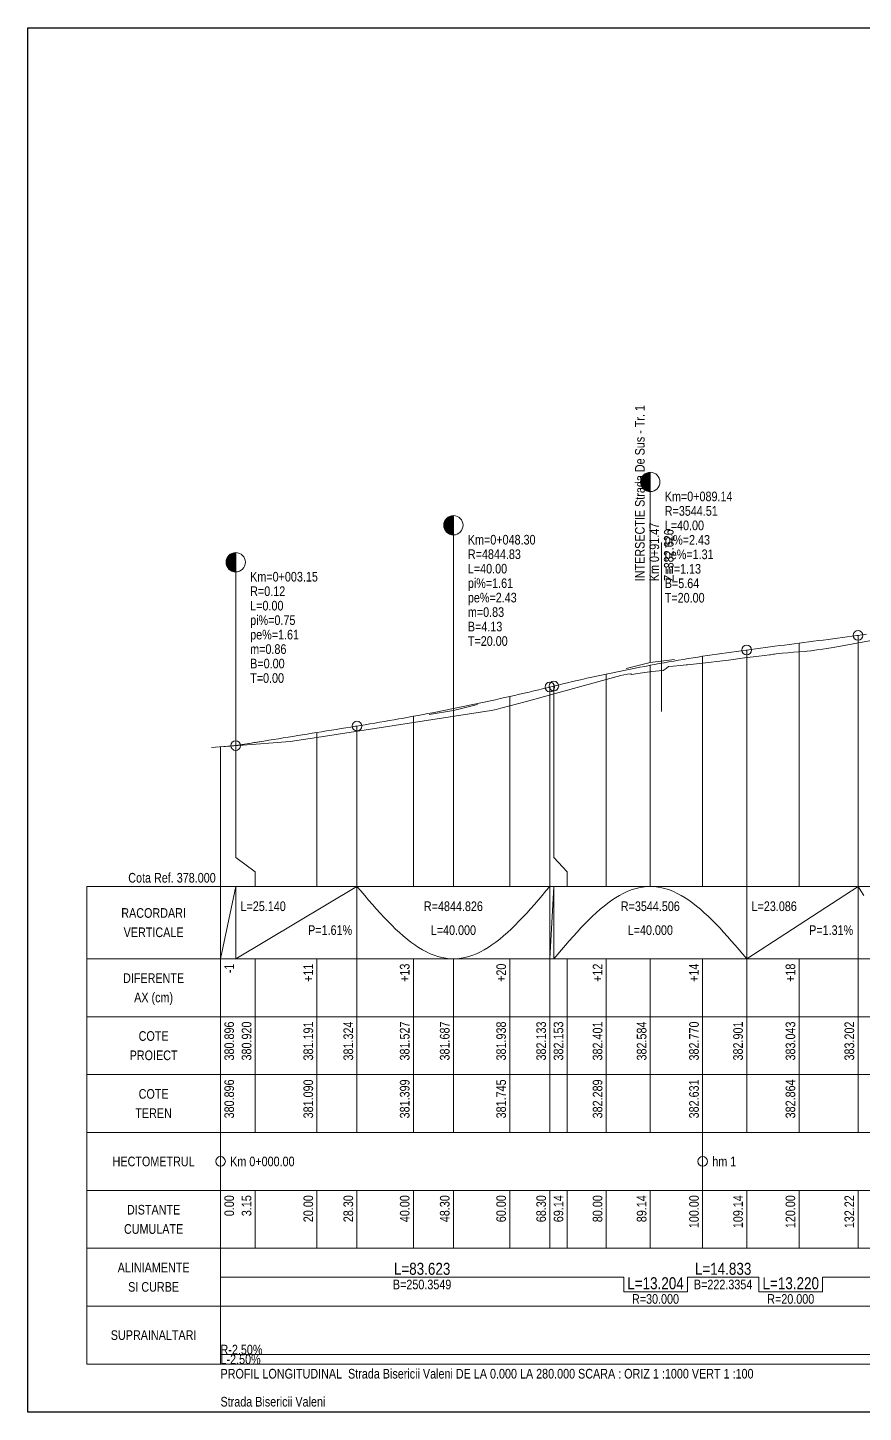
# Model space of a CAD drawing. Extents: x -600 to 1621, y -3670 to 287.
# Drawn here: x 0 to 173.3, y -367 to -80 of the extents above; entities that cross this region are included whole.
import ezdxf
from ezdxf.enums import TextEntityAlignment as Align

# ---------------------------------------------------------------- set-up
doc = ezdxf.new("R2010")
doc.units = 0
doc.layers.add('ARD-No Plot', color=7, linetype='Continuous', lineweight=0, plot=False)
doc.layers.add('Cartus', color=8, linetype='Continuous')
for name, color, linetype, lineweight in [('L-C. Ref', 7, 'Continuous', 0), ('L-cote-ex', 7, 'Continuous', 0), ('L-Cote-Pr', 7, 'Continuous', 0), ('L-Curbe', 7, 'Continuous', 0), ('L-Cut-Fill', 7, 'Continuous', 0), ('L-Design', 7, 'Continuous', 0), ('L-Exist', 7, 'Continuous', 0), ('L-Intersectii', 7, 'Continuous', 0), ('L-LINES', 7, 'Continuous', 0), ('L-Pante-Tran', 7, 'Continuous', 0), ('L-rac-Vert', 7, 'Continuous', 0), ('L-TEXT', 7, 'Continuous', 0)]:
    doc.layers.add(name, color=color, linetype=linetype, lineweight=lineweight)
doc.styles.add('Arial', font='arial.ttf', dxfattribs={"width": 0.8})

# ---------------------------------------------------------------- blocks, each defined once
blk = doc.blocks.new('A3_TRANSV_ALIN_TIRENA')
at = {"layer": 'Cartus'}
blk.add_lwpolyline([(0, 0), (0, 287), (345, 287), (345, 0)], close=True, dxfattribs=at)

msp = doc.modelspace()

# ---------------------------------------------------------------- linework, layer by layer
at = {"layer": 'L-Curbe'}
for p, q in [((40, -339.01), (123.62, -339.01)), ((123.62, -339.01), (123.62, -342.01)), ((136.83, -342.01), (136.83, -339.01)), ((136.83, -339.01), (151.66, -339.01)), ((151.66, -339.01), (151.66, -342.01)), ((164.88, -342.01), (164.88, -339.01)), ((164.88, -339.01), (211.1, -339.01)), ((123.62, -342.01), (136.83, -342.01)), ((151.66, -342.01), (164.88, -342.01))]:
    msp.add_line(p, q, dxfattribs=at)
at = {"layer": 'L-Design'}
msp.add_lwpolyline([(40, -229.04), (41, -228.97), (42, -228.9), (43, -228.82), (43.15, -228.81), (44, -228.67), (45, -228.51), (46, -228.35), (47, -228.19), (48, -228.03), (49, -227.87), (50, -227.71), (51, -227.55), (52, -227.39), (53, -227.23), (54, -227.06), (55, -226.9), (56, -226.74), (57, -226.58), (58, -226.42), (59, -226.26), (60, -226.1), (61, -225.94), (62, -225.78), (63, -225.62), (64, -225.46), (65, -225.3), (66, -225.13), (67, -224.97), (68, -224.81), (68.3, -224.77), (69, -224.65), (70, -224.49), (71, -224.32), (72, -224.16), (73, -223.99), (74, -223.81), (75, -223.64), (76, -223.47), (77, -223.29), (78, -223.11), (79, -222.93), (80, -222.74), (81, -222.56), (82, -222.37), (83, -222.18), (84, -221.99), (85, -221.79), (86, -221.59), (87, -221.4), (88, -221.2), (88.3, -221.14), (89, -220.99), (90, -220.79), (91, -220.58), (92, -220.37), (93, -220.16), (94, -219.95), (95, -219.73), (96, -219.52), (97, -219.3), (98, -219.08), (99, -218.85), (100, -218.63), (101, -218.4), (102, -218.17), (103, -217.94), (104, -217.71), (105, -217.47), (106, -217.23), (107, -216.99), (108, -216.75), (108.3, -216.68), (109, -216.51), (109.14, -216.48), (110, -216.27), (111, -216.03), (112, -215.79), (113, -215.56), (114, -215.33), (115, -215.1), (116, -214.87), (117, -214.65), (118, -214.43), (119, -214.21), (120, -214), (121, -213.79), (122, -213.58), (123, -213.37), (124, -213.17), (125, -212.97), (126, -212.77), (127, -212.58), (128, -212.39), (129, -212.2), (129.14, -212.17), (130, -212.01), (131, -211.83), (132, -211.65), (133, -211.47), (134, -211.3), (135, -211.13), (136, -210.96), (137, -210.79), (138, -210.63), (139, -210.47), (140, -210.31), (141, -210.15), (142, -210), (143, -209.85), (144, -209.71), (145, -209.56), (146, -209.42), (147, -209.28), (148, -209.15), (149, -209.02), (149.14, -209), (150, -208.89), (151, -208.75), (152, -208.62), (153, -208.49), (154, -208.36), (155, -208.23), (156, -208.1), (157, -207.97), (158, -207.84), (159, -207.71), (160, -207.58), (161, -207.45), (162, -207.32), (163, -207.19), (164, -207.06), (165, -206.93), (166, -206.8), (167, -206.67), (168, -206.54), (169, -206.41), (170, -206.27), (171, -206.14), (172, -206.01), (172.22, -205.98), (173, -205.88), (174, -205.74)], dxfattribs=at)
at = {"layer": 'L-Exist'}
for p, q in [((167.06, -208.48), (180, -206.13)), ((157.67, -209.57), (158.87, -209.46)), ((158.87, -209.46), (160, -209.37)), ((160, -209.37), (160.07, -209.37)), ((160.07, -209.37), (161.27, -209.29)), ((161.27, -209.29), (161.65, -209.26)), ((161.65, -209.26), (162.41, -209.17)), ((162.41, -209.17), (162.48, -209.16)), ((162.48, -209.16), (163.68, -208.98)), ((163.68, -208.98), (164.88, -208.81)), ((164.88, -208.81), (165.78, -208.69)), ((165.78, -208.69), (167.06, -208.48)), ((132.91, -212.43), (133.89, -212.34)), ((133.89, -212.34), (135.36, -212.2)), ((135.36, -212.2), (136.61, -212.08)), ((136.61, -212.08), (136.83, -212.06)), ((136.83, -212.06), (140, -211.7)), ((140, -211.7), (144.71, -211.16)), ((144.71, -211.16), (145.38, -211.1)), ((145.38, -211.1), (148.65, -210.65)), ((148.65, -210.65), (151.66, -210.29)), ((151.66, -210.29), (152.86, -210.15)), ((152.86, -210.15), (153.88, -210.02)), ((153.88, -210.02), (154.06, -209.99)), ((154.06, -209.99), (154.7, -209.88)), ((154.7, -209.88), (154.9, -209.86)), ((154.9, -209.86), (155.27, -209.82)), ((155.27, -209.82), (156.47, -209.69)), ((156.47, -209.69), (157.67, -209.57)), ((103.22, -219.71), (120, -215.12)), ((120, -215.12), (123.03, -214.3)), ((123.03, -214.3), (123.62, -214.18)), ((123.62, -214.18), (124.39, -214.04)), ((124.39, -214.04), (125.03, -213.91)), ((125.03, -213.91), (125.09, -213.95)), ((125.09, -213.95), (125.29, -214.08)), ((125.29, -214.08), (126.56, -213.86)), ((126.56, -213.86), (128.02, -213.65)), ((128.02, -213.65), (129.49, -213.47)), ((129.49, -213.47), (130.96, -213.34)), ((130.96, -213.34), (131.8, -213.28)), ((131.8, -213.28), (132.43, -212.81)), ((132.43, -212.81), (132.91, -212.43)), ((98.15, -221.05), (100, -220.56)), ((100, -220.56), (103.22, -219.71)), ((80, -224.02), (96.1, -221.54)), ((96.1, -221.54), (96.48, -221.45)), ((96.48, -221.45), (97.16, -221.33)), ((97.16, -221.33), (98.15, -221.05)), ((60, -227.11), (80, -224.02)), ((40, -229.04), (48.3, -228.42)), ((40, -229.04), (40, -229.04)), ((40, -229.04), (40, -229.04)), ((48.3, -228.42), (50.04, -228.29)), ((50.04, -228.29), (54.42, -227.97)), ((54.42, -227.97), (60, -227.11))]:
    msp.add_line(p, q, dxfattribs=at)
at = {"layer": 'L-Intersectii'}
msp.add_line((131.47, -221.74), (131.47, -186.74), dxfattribs=at)
at = {"layer": 'L-LINES'}
for p, q in [((172.22, -258.01), (172.22, -205.98)), ((149.14, -258.01), (149.14, -209)), ((160, -258.01), (160, -207.58)), ((129.14, -258.01), (129.14, -212.17)), ((140, -258.01), (140, -210.31)), ((120, -258.01), (120, -214)), ((108.3, -258.01), (108.3, -216.68)), ((109.14, -252.01), (109.14, -216.48)), ((100, -258.01), (100, -218.63)), ((80, -258.01), (80, -222.74)), ((88.3, -258.01), (88.3, -221.14)), ((60, -258.01), (60, -226.1)), ((68.3, -258.01), (68.3, -224.77)), ((40, -258.01), (40, -229.04)), ((43.15, -252.01), (43.15, -228.81)), ((47.2, -255.01), (43.15, -252.01)), ((111.89, -255.01), (109.14, -252.01)), ((47.2, -258.01), (47.2, -255.01)), ((111.89, -258.01), (111.89, -255.01)), ((12.24, -273.01), (12.24, -258.01)), ((12.24, -258.01), (40, -258.01)), ((40, -258.01), (320, -258.01)), ((40, -273.01), (40, -258.01)), ((12.24, -285.01), (12.24, -273.01)), ((12.24, -273.01), (40, -273.01)), ((40, -273.01), (12.24, -273.01)), ((40, -273.01), (320, -273.01)), ((40, -285.01), (40, -273.01)), ((40, -273.01), (320, -273.01)), ((40, -285.01), (40, -273.01)), ((47.2, -285.01), (47.2, -273.01)), ((60, -285.01), (60, -273.01)), ((68.3, -285.01), (68.3, -273.01)), ((80, -285.01), (80, -273.01)), ((88.3, -285.01), (88.3, -273.01)), ((100, -285.01), (100, -273.01)), ((108.3, -285.01), (108.3, -273.01)), ((111.89, -285.01), (111.89, -273.01)), ((120, -285.01), (120, -273.01)), ((129.14, -285.01), (129.14, -273.01)), ((140, -285.01), (140, -273.01)), ((149.14, -285.01), (149.14, -273.01)), ((160, -285.01), (160, -273.01)), ((172.22, -285.01), (172.22, -273.01)), ((12.24, -297.01), (12.24, -285.01)), ((12.24, -285.01), (40, -285.01)), ((40, -285.01), (12.24, -285.01)), ((40, -285.01), (320, -285.01)), ((40, -285.01), (320, -285.01)), ((40, -297.01), (40, -285.01)), ((47.2, -297.01), (47.2, -285.01)), ((60, -297.01), (60, -285.01)), ((68.3, -297.01), (68.3, -285.01)), ((80, -297.01), (80, -285.01)), ((88.3, -297.01), (88.3, -285.01)), ((100, -297.01), (100, -285.01)), ((108.3, -297.01), (108.3, -285.01)), ((111.89, -297.01), (111.89, -285.01)), ((120, -297.01), (120, -285.01)), ((129.14, -297.01), (129.14, -285.01)), ((140, -297.01), (140, -285.01)), ((149.14, -297.01), (149.14, -285.01)), ((160, -297.01), (160, -285.01)), ((172.22, -297.01), (172.22, -285.01)), ((12.24, -309.01), (12.24, -297.01)), ((12.24, -297.01), (40, -297.01)), ((40, -297.01), (12.24, -297.01)), ((40, -297.01), (320, -297.01)), ((40, -297.01), (320, -297.01)), ((40, -309.01), (40, -297.01)), ((47.2, -309.01), (47.2, -297.01)), ((60, -309.01), (60, -297.01)), ((68.3, -309.01), (68.3, -297.01)), ((80, -309.01), (80, -297.01)), ((88.3, -309.01), (88.3, -297.01)), ((100, -309.01), (100, -297.01)), ((108.3, -309.01), (108.3, -297.01)), ((111.89, -309.01), (111.89, -297.01)), ((120, -309.01), (120, -297.01)), ((129.14, -309.01), (129.14, -297.01)), ((140, -309.01), (140, -297.01)), ((149.14, -309.01), (149.14, -297.01)), ((160, -309.01), (160, -297.01)), ((172.22, -309.01), (172.22, -297.01)), ((12.24, -321.01), (12.24, -309.01)), ((12.24, -309.01), (40, -309.01)), ((40, -309.01), (12.24, -309.01)), ((40, -309.01), (320, -309.01)), ((40, -321.01), (40, -309.01)), ((40, -321.01), (40, -309.01)), ((40, -309.01), (320, -309.01)), ((140, -321.01), (140, -309.01)), ((12.24, -333.01), (12.24, -321.01)), ((12.24, -321.01), (40, -321.01)), ((40, -321.01), (12.24, -321.01)), ((40, -321.01), (320, -321.01)), ((40, -321.01), (320, -321.01)), ((40, -333.01), (40, -321.01)), ((47.2, -333.01), (47.2, -321.01)), ((60, -333.01), (60, -321.01)), ((68.3, -333.01), (68.3, -321.01)), ((80, -333.01), (80, -321.01)), ((88.3, -333.01), (88.3, -321.01)), ((100, -333.01), (100, -321.01)), ((108.3, -333.01), (108.3, -321.01)), ((111.89, -333.01), (111.89, -321.01)), ((120, -333.01), (120, -321.01)), ((129.14, -333.01), (129.14, -321.01)), ((140, -333.01), (140, -321.01)), ((149.14, -333.01), (149.14, -321.01)), ((160, -333.01), (160, -321.01)), ((172.22, -333.01), (172.22, -321.01)), ((12.24, -345.01), (12.24, -333.01)), ((12.24, -333.01), (40, -333.01)), ((40, -333.01), (12.24, -333.01)), ((40, -333.01), (320, -333.01)), ((40, -345.01), (40, -333.01)), ((40, -333.01), (320, -333.01)), ((12.24, -357.01), (12.24, -345.01)), ((12.24, -345.01), (40, -345.01)), ((40, -345.01), (12.24, -345.01)), ((40, -345.01), (320, -345.01)), ((40, -357.01), (40, -345.01)), ((40, -345.01), (320, -345.01)), ((40, -357.01), (12.24, -357.01)), ((40, -357.01), (320, -357.01))]:
    msp.add_line(p, q, dxfattribs=at)
for centre in [(40, -315.01), (140, -315.01)]:
    msp.add_circle(centre, 1, dxfattribs=at)
at = {"layer": 'L-Pante-Tran'}
for p, q in [((40, -355.01), (60, -355.01)), ((40, -355.01), (60, -355.01)), ((60, -355.01), (80, -355.01)), ((60, -355.01), (80, -355.01)), ((80, -355.01), (100, -355.01)), ((80, -355.01), (100, -355.01)), ((100, -355.01), (120, -355.01)), ((100, -355.01), (120, -355.01)), ((120, -355.01), (140, -355.01)), ((120, -355.01), (140, -355.01)), ((140, -355.01), (160, -355.01)), ((140, -355.01), (160, -355.01)), ((160, -355.01), (180, -355.01)), ((160, -355.01), (180, -355.01))]:
    msp.add_line(p, q, dxfattribs=at)
at = {"layer": 'L-rac-Vert'}
for p, q in [((128.82, -172.2), (128.82, -176.15)), ((128.9, -172.19), (128.9, -176.16)), ((128.98, -172.18), (128.98, -176.17)), ((129.06, -172.17), (129.06, -176.17)), ((129.14, -211.61), (129.14, -172.17)), ((127.14, -174.02), (127.14, -174.33)), ((127.14, -174.09), (127.14, -174.25)), ((127.15, -173.94), (127.15, -174.41)), ((127.16, -173.86), (127.16, -174.49)), ((127.18, -173.78), (127.18, -174.56)), ((127.19, -173.71), (127.19, -174.64)), ((127.21, -173.63), (127.21, -174.72)), ((127.24, -173.55), (127.24, -174.79)), ((127.26, -173.48), (127.26, -174.87)), ((127.29, -173.41), (127.29, -174.94)), ((127.32, -173.34), (127.32, -175.01)), ((127.36, -173.26), (127.36, -175.08)), ((127.39, -173.2), (127.39, -175.15)), ((127.43, -173.13), (127.43, -175.22)), ((127.47, -173.06), (127.47, -175.28)), ((127.52, -173), (127.52, -175.35)), ((127.57, -172.93), (127.57, -175.41)), ((127.62, -172.87), (127.62, -175.47)), ((127.67, -172.82), (127.67, -175.53)), ((127.72, -172.76), (127.72, -175.59)), ((127.78, -172.7), (127.78, -175.64)), ((127.84, -172.65), (127.84, -175.69)), ((127.9, -172.6), (127.9, -175.74)), ((127.96, -172.55), (127.96, -175.79)), ((128.03, -172.51), (128.03, -175.84)), ((128.09, -172.47), (128.09, -175.88)), ((128.16, -172.43), (128.16, -175.92)), ((128.23, -172.39), (128.23, -175.95)), ((128.3, -172.36), (128.3, -175.99)), ((128.37, -172.33), (128.37, -176.02)), ((128.45, -172.3), (128.45, -176.05)), ((128.52, -172.27), (128.52, -176.07)), ((128.59, -172.25), (128.59, -176.1)), ((128.67, -172.23), (128.67, -176.12)), ((128.75, -172.21), (128.75, -176.13)), ((86.3, -182.98), (86.3, -183.29)), ((86.3, -183.06), (86.3, -183.21)), ((86.31, -182.9), (86.31, -183.37)), ((86.32, -182.82), (86.32, -183.45)), ((86.33, -182.75), (86.33, -183.53)), ((86.35, -182.67), (86.35, -183.6)), ((86.37, -182.59), (86.37, -183.68)), ((86.39, -182.52), (86.39, -183.75)), ((86.42, -182.44), (86.42, -183.83)), ((86.45, -182.37), (86.45, -183.9)), ((86.48, -182.3), (86.48, -183.97)), ((86.51, -182.23), (86.51, -184.04)), ((86.55, -182.16), (86.55, -184.11)), ((86.59, -182.09), (86.59, -184.18)), ((86.63, -182.03), (86.63, -184.25)), ((86.68, -181.96), (86.68, -184.31)), ((86.72, -181.9), (86.72, -184.37)), ((86.77, -181.84), (86.77, -184.44)), ((86.83, -181.78), (86.83, -184.49)), ((86.88, -181.72), (86.88, -184.55)), ((86.94, -181.67), (86.94, -184.6)), ((87, -181.62), (87, -184.66)), ((87.06, -181.57), (87.06, -184.71)), ((87.12, -181.52), (87.12, -184.75)), ((87.18, -181.47), (87.18, -184.8)), ((87.25, -181.43), (87.25, -184.84)), ((87.32, -181.39), (87.32, -184.88)), ((87.39, -181.35), (87.39, -184.92)), ((87.46, -181.32), (87.46, -184.95)), ((87.53, -181.29), (87.53, -184.98)), ((87.6, -181.26), (87.6, -185.01)), ((87.68, -181.23), (87.68, -185.04)), ((87.75, -181.21), (87.75, -185.06)), ((87.83, -181.19), (87.83, -185.08)), ((87.9, -181.17), (87.9, -185.1)), ((87.98, -181.16), (87.98, -185.11)), ((88.06, -181.15), (88.06, -185.12)), ((88.14, -181.14), (88.14, -185.13)), ((88.22, -181.14), (88.22, -185.13)), ((88.3, -221.55), (88.3, -181.14)), ((41.74, -189.39), (41.74, -192.22)), ((41.8, -189.34), (41.8, -192.28)), ((41.86, -189.29), (41.86, -192.33)), ((41.92, -189.24), (41.92, -192.38)), ((41.98, -189.19), (41.98, -192.43)), ((42.04, -189.15), (42.04, -192.47)), ((42.11, -189.1), (42.11, -192.51)), ((42.18, -189.06), (42.18, -192.55)), ((42.25, -189.03), (42.25, -192.59)), ((42.32, -188.99), (42.32, -192.63)), ((42.39, -188.96), (42.39, -192.66)), ((42.46, -188.93), (42.46, -192.69)), ((42.54, -188.91), (42.54, -192.71)), ((42.61, -188.88), (42.61, -192.73)), ((42.69, -188.86), (42.69, -192.75)), ((42.76, -188.85), (42.76, -192.77)), ((42.84, -188.83), (42.84, -192.78)), ((42.92, -188.82), (42.92, -192.8)), ((43, -188.82), (43, -192.8)), ((43.08, -188.81), (43.08, -192.81)), ((43.15, -228.81), (43.15, -188.81)), ((41.16, -190.65), (41.16, -190.97)), ((41.16, -190.73), (41.16, -190.89)), ((41.17, -190.57), (41.17, -191.04)), ((41.18, -190.5), (41.18, -191.12)), ((41.19, -190.42), (41.19, -191.2)), ((41.21, -190.34), (41.21, -191.28)), ((41.23, -190.27), (41.23, -191.35)), ((41.25, -190.19), (41.25, -191.43)), ((41.28, -190.12), (41.28, -191.5)), ((41.31, -190.04), (41.31, -191.57)), ((41.34, -189.97), (41.34, -191.65)), ((41.37, -189.9), (41.37, -191.72)), ((41.41, -189.83), (41.41, -191.79)), ((41.45, -189.76), (41.45, -191.85)), ((41.49, -189.7), (41.49, -191.92)), ((41.54, -189.63), (41.54, -191.98)), ((41.58, -189.57), (41.58, -192.05)), ((41.63, -189.51), (41.63, -192.11)), ((41.69, -189.45), (41.69, -192.17)), ((124.14, -212.83), (129.14, -211.61)), ((129.14, -211.61), (134.14, -210.96)), ((88.3, -221.55), (93.3, -220.33)), ((83.3, -222.35), (88.3, -221.55)), ((38.15, -229.18), (43.15, -228.81)), ((43.15, -228.81), (48.15, -228)), ((40, -273.01), (40, -258.01)), ((40, -258.01), (40, -258.95)), ((40, -273.01), (43.15, -258.01)), ((43.15, -273.01), (43.15, -258.01)), ((43.15, -273.01), (43.15, -258.01)), ((43.15, -258.95), (43.15, -258.01)), ((43.15, -258.01), (43.15, -258.95)), ((43.15, -273.01), (68.3, -258.01)), ((68.3, -273.01), (68.3, -258.01)), ((69.09, -258.95), (68.3, -258.01)), ((108.3, -258.01), (107.5, -258.95)), ((108.3, -273.01), (108.3, -258.01)), ((108.3, -273.01), (109.14, -258.01)), ((109.14, -273.01), (109.14, -258.01)), ((126.74, -258.27), (125.94, -258.48)), ((127.54, -258.13), (126.74, -258.27)), ((128.34, -258.04), (127.54, -258.13)), ((129.14, -258.01), (128.34, -258.04)), ((129.94, -258.04), (129.14, -258.01)), ((130.74, -258.13), (129.94, -258.04)), ((131.54, -258.27), (130.74, -258.13)), ((132.34, -258.48), (131.54, -258.27)), ((149.14, -273.01), (149.14, -258.01)), ((149.14, -273.01), (172.22, -258.01)), ((172.22, -273.01), (172.22, -258.01)), ((172.82, -258.95), (172.22, -258.01)), ((40, -258.95), (40, -259.89)), ((40, -259.89), (40, -260.82)), ((40, -260.82), (40, -261.74)), ((43.15, -259.89), (43.15, -258.95)), ((43.15, -258.95), (43.15, -259.89)), ((43.15, -260.82), (43.15, -259.89)), ((43.15, -259.89), (43.15, -260.82)), ((43.15, -261.74), (43.15, -260.82)), ((43.15, -260.82), (43.15, -261.74)), ((69.9, -259.89), (69.09, -258.95)), ((70.69, -260.82), (69.9, -259.89)), ((71.5, -261.74), (70.69, -260.82)), ((105.89, -260.82), (105.09, -261.74)), ((106.69, -259.89), (105.89, -260.82)), ((107.5, -258.95), (106.69, -259.89)), ((121.14, -260.87), (120.34, -261.45)), ((121.94, -260.34), (121.14, -260.87)), ((122.74, -259.86), (121.94, -260.34)), ((123.54, -259.44), (122.74, -259.86)), ((124.34, -259.06), (123.54, -259.44)), ((125.14, -258.74), (124.34, -259.06)), ((125.94, -258.48), (125.14, -258.74)), ((133.14, -258.74), (132.34, -258.48)), ((133.94, -259.06), (133.14, -258.74)), ((134.74, -259.44), (133.94, -259.06)), ((135.54, -259.86), (134.74, -259.44)), ((136.34, -260.34), (135.54, -259.86)), ((137.14, -260.87), (136.34, -260.34)), ((137.94, -261.45), (137.14, -260.87)), ((173.42, -259.89), (172.82, -258.95)), ((40, -261.74), (40, -262.64)), ((40, -262.64), (40, -263.53)), ((40, -263.53), (40, -264.4)), ((43.15, -262.64), (43.15, -261.74)), ((43.15, -261.74), (43.15, -262.64)), ((43.15, -263.53), (43.15, -262.64)), ((43.15, -262.64), (43.15, -263.53)), ((43.15, -264.4), (43.15, -263.53)), ((43.15, -263.53), (43.15, -264.4)), ((72.3, -262.64), (71.5, -261.74)), ((73.09, -263.53), (72.3, -262.64)), ((73.9, -264.4), (73.09, -263.53)), ((103.5, -263.53), (102.69, -264.4)), ((104.3, -262.64), (103.5, -263.53)), ((105.09, -261.74), (104.3, -262.64)), ((117.94, -263.45), (117.14, -264.19)), ((118.74, -262.74), (117.94, -263.45)), ((119.54, -262.07), (118.74, -262.74)), ((120.34, -261.45), (119.54, -262.07)), ((138.74, -262.07), (137.94, -261.45)), ((139.54, -262.74), (138.74, -262.07)), ((140.34, -263.45), (139.54, -262.74)), ((141.14, -264.19), (140.34, -263.45)), ((40, -264.4), (40, -265.24)), ((40, -265.24), (40, -266.05)), ((40, -266.05), (40, -266.83)), ((40, -266.83), (40, -267.57)), ((43.15, -265.24), (43.15, -264.4)), ((43.15, -264.4), (43.15, -265.24)), ((43.15, -266.05), (43.15, -265.24)), ((43.15, -265.24), (43.15, -266.05)), ((43.15, -266.83), (43.15, -266.05)), ((43.15, -266.05), (43.15, -266.83)), ((43.15, -267.57), (43.15, -266.83)), ((43.15, -266.83), (43.15, -267.57)), ((74.69, -265.24), (73.9, -264.4)), ((75.5, -266.05), (74.69, -265.24)), ((76.3, -266.83), (75.5, -266.05)), ((77.09, -267.57), (76.3, -266.83)), ((100.3, -266.83), (99.5, -267.57)), ((101.09, -266.05), (100.3, -266.83)), ((101.89, -265.24), (101.09, -266.05)), ((102.69, -264.4), (101.89, -265.24)), ((114.74, -266.62), (113.94, -267.49)), ((115.54, -265.78), (114.74, -266.62)), ((116.34, -264.97), (115.54, -265.78)), ((117.14, -264.19), (116.34, -264.97)), ((141.94, -264.97), (141.14, -264.19)), ((142.74, -265.78), (141.94, -264.97)), ((143.54, -266.62), (142.74, -265.78)), ((144.34, -267.49), (143.54, -266.62)), ((40, -267.57), (40, -268.28)), ((40, -268.28), (40, -268.94)), ((40, -268.94), (40, -269.57)), ((40, -269.57), (40, -270.14)), ((43.15, -268.28), (43.15, -267.57)), ((43.15, -267.57), (43.15, -268.28)), ((43.15, -268.94), (43.15, -268.28)), ((43.15, -268.28), (43.15, -268.94)), ((43.15, -269.57), (43.15, -268.94)), ((43.15, -268.94), (43.15, -269.57)), ((43.15, -270.14), (43.15, -269.57)), ((43.15, -269.57), (43.15, -270.14)), ((77.9, -268.28), (77.09, -267.57)), ((78.69, -268.94), (77.9, -268.28)), ((79.5, -269.57), (78.69, -268.94)), ((80.3, -270.14), (79.5, -269.57)), ((97.09, -269.57), (96.3, -270.14)), ((97.9, -268.94), (97.09, -269.57)), ((98.69, -268.28), (97.9, -268.94)), ((99.5, -267.57), (98.69, -268.28)), ((112.34, -269.28), (111.54, -270.2)), ((113.14, -268.37), (112.34, -269.28)), ((113.94, -267.49), (113.14, -268.37)), ((145.14, -268.37), (144.34, -267.49)), ((145.94, -269.28), (145.14, -268.37)), ((146.74, -270.2), (145.94, -269.28)), ((40, -270.14), (40, -270.67)), ((40, -270.67), (40, -271.15)), ((40, -271.15), (40, -271.58)), ((40, -271.58), (40, -271.96)), ((40, -271.96), (40, -272.27)), ((40, -272.27), (40, -272.54)), ((40, -272.54), (40, -272.74)), ((43.15, -270.67), (43.15, -270.14)), ((43.15, -270.14), (43.15, -270.67)), ((43.15, -271.15), (43.15, -270.67)), ((43.15, -270.67), (43.15, -271.15)), ((43.15, -271.58), (43.15, -271.15)), ((43.15, -271.15), (43.15, -271.58)), ((43.15, -271.96), (43.15, -271.58)), ((43.15, -271.58), (43.15, -271.96)), ((43.15, -272.27), (43.15, -271.96)), ((43.15, -271.96), (43.15, -272.27)), ((43.15, -272.54), (43.15, -272.27)), ((43.15, -272.27), (43.15, -272.54)), ((43.15, -272.74), (43.15, -272.54)), ((43.15, -272.54), (43.15, -272.74)), ((81.09, -270.67), (80.3, -270.14)), ((81.9, -271.15), (81.09, -270.67)), ((82.69, -271.58), (81.9, -271.15)), ((83.5, -271.96), (82.69, -271.58)), ((84.3, -272.27), (83.5, -271.96)), ((85.09, -272.54), (84.3, -272.27)), ((85.9, -272.74), (85.09, -272.54)), ((91.5, -272.54), (90.7, -272.74)), ((92.3, -272.27), (91.5, -272.54)), ((93.09, -271.96), (92.3, -272.27)), ((93.9, -271.58), (93.09, -271.96)), ((94.7, -271.15), (93.9, -271.58)), ((95.5, -270.67), (94.7, -271.15)), ((96.3, -270.14), (95.5, -270.67)), ((109.94, -272.07), (109.14, -273.01)), ((110.74, -271.13), (109.94, -272.07)), ((111.54, -270.2), (110.74, -271.13)), ((147.54, -271.13), (146.74, -270.2)), ((148.34, -272.07), (147.54, -271.13)), ((149.14, -273.01), (148.34, -272.07)), ((40, -272.74), (40, -272.89)), ((40, -272.89), (40, -272.98)), ((40, -272.98), (40, -273.01)), ((43.15, -272.89), (43.15, -272.74)), ((43.15, -272.74), (43.15, -272.89)), ((43.15, -272.98), (43.15, -272.89)), ((43.15, -272.89), (43.15, -272.98)), ((43.15, -273.01), (43.15, -272.98)), ((43.15, -272.98), (43.15, -273.01)), ((86.7, -272.89), (85.9, -272.74)), ((87.5, -272.98), (86.7, -272.89)), ((88.3, -273.01), (87.5, -272.98)), ((89.09, -272.98), (88.3, -273.01)), ((89.9, -272.89), (89.09, -272.98)), ((90.7, -272.74), (89.9, -272.89))]:
    msp.add_line(p, q, dxfattribs=at)
for centre, radius in [((129.14, -174.17), 2), ((88.3, -183.14), 2), ((43.15, -190.81), 2), ((172.22, -205.98), 1), ((149.14, -209), 1), ((108.3, -216.68), 1), ((109.14, -216.48), 1), ((68.3, -224.77), 1), ((43.15, -228.81), 1), ((43.15, -228.81), 1)]:
    msp.add_circle(centre, radius, dxfattribs=at)

# ---------------------------------------------------------------- block references
at = {"layer": 'L-LINES'}
msp.add_blockref('A3_TRANSV_ALIN_TIRENA', (0, -367.01), dxfattribs=at)

# ---------------------------------------------------------------- texts
at = {"layer": 'ARD-No Plot', "style": 'Arial', "width": 0.8}
msp.add_text('Strada Bisericii Valeni', height=2, dxfattribs=at).set_placement((40, -365.81))
at = {"layer": 'L-C. Ref', "style": 'Arial', "width": 0.8}
msp.add_text('Cota Ref. 378.000', height=2, dxfattribs=at).set_placement((39, -257.21), align=Align.RIGHT)
at = {"layer": 'L-cote-ex', "style": 'Arial', "width": 0.8}
for s, p in [('380.896', (42.8, -298.01)), ('380.896', (42.8, -298.01)), ('380.896', (42.8, -298.01)), ('381.090', (59.2, -298.01)), ('381.399', (79.2, -298.01)), ('381.745', (99.2, -298.01)), ('382.289', (119.2, -298.01)), ('382.631', (139.2, -298.01)), ('382.864', (159.2, -298.01))]:
    msp.add_text(s, height=2, rotation=90, dxfattribs=at).set_placement(p, align=Align.RIGHT)
at = {"layer": 'L-Cote-Pr', "style": 'Arial', "width": 0.8}
for s, p in [('380.896', (42.8, -286.01)), ('380.920', (46.4, -286.01)), ('381.191', (59.2, -286.01)), ('381.324', (67.5, -286.01)), ('381.527', (79.2, -286.01)), ('381.687', (87.5, -286.01)), ('381.938', (99.2, -286.01)), ('382.133', (107.5, -286.01)), ('382.153', (111.09, -286.01)), ('382.401', (119.2, -286.01)), ('382.584', (128.34, -286.01)), ('382.770', (139.2, -286.01)), ('382.901', (148.34, -286.01)), ('383.043', (159.2, -286.01)), ('383.202', (171.42, -286.01))]:
    msp.add_text(s, height=2, rotation=90, dxfattribs=at).set_placement(p, align=Align.RIGHT)
for s, p in [('COTE', (26.12, -290.01)), ('PROIECT', (26.12, -294.01))]:
    msp.add_text(s, height=2, dxfattribs=at).set_placement(p, align=Align.CENTER)
at = {"layer": 'L-Cut-Fill', "style": 'Arial', "width": 0.8}
for s, p in [('-1', (42.8, -274.01)), ('+11', (59.2, -274.01)), ('+13', (79.2, -274.01)), ('+20', (99.2, -274.01)), ('+12', (119.2, -274.01)), ('+14', (139.2, -274.01)), ('+18', (159.2, -274.01))]:
    msp.add_text(s, height=2, rotation=90, dxfattribs=at).set_placement(p, align=Align.RIGHT)
for s, p in [('DIFERENTE', (26.12, -278.01)), ('AX (cm)', (26.12, -282.01))]:
    msp.add_text(s, height=2, dxfattribs=at).set_placement(p, align=Align.CENTER)
at = {"layer": 'L-Intersectii', "style": 'Arial', "width": 0.8}
for s, p in [('INTERSECTIE Strada De Sus - Tr. 1', (127.97, -194.74)), ('Km 0+91.47', (130.97, -194.74)), ('Z=382.626', (133.97, -194.74))]:
    msp.add_text(s, height=2, rotation=90, dxfattribs=at).set_placement(p)
at = {"layer": 'L-rac-Vert', "style": 'Arial', "width": 0.8}
for s, p in [('Km=0+089.14', (132.14, -178.17)), ('R=3544.51', (132.14, -181.17)), ('L=40.00', (132.14, -184.17)), ('Km=0+048.30', (91.3, -187.14)), ('pi%=2.43', (132.14, -187.17)), ('R=4844.83', (91.3, -190.14)), ('pe%=1.31', (132.14, -190.17)), ('L=40.00', (91.3, -193.14)), ('m=1.13', (132.14, -193.17)), ('Km=0+003.15', (46.15, -194.81)), ('pi%=1.61', (91.3, -196.14)), ('B=5.64', (132.14, -196.17)), ('R=0.12', (46.15, -197.81)), ('pe%=2.43', (91.3, -199.14)), ('T=20.00', (132.14, -199.17)), ('L=0.00', (46.15, -200.81)), ('m=0.83', (91.3, -202.14)), ('pi%=0.75', (46.15, -203.81)), ('B=4.13', (91.3, -205.14)), ('pe%=1.61', (46.15, -206.81)), ('T=20.00', (91.3, -208.14)), ('m=0.86', (46.15, -209.81)), ('B=0.00', (46.15, -212.81)), ('T=0.00', (46.15, -215.81)), ('L=25.140', (44.15, -263.11)), ('L=23.086', (150.14, -263.11))]:
    msp.add_text(s, height=2, dxfattribs=at).set_placement(p)
for s, p in [('R=4844.826', (88.3, -263.11)), ('R=3544.506', (129.14, -263.11)), ('RACORDARI', (26.12, -264.51)), ('VERTICALE', (26.12, -268.51)), ('L=40.000', (88.3, -268.06)), ('L=40.000', (129.14, -268.06))]:
    msp.add_text(s, height=2, dxfattribs=at).set_placement(p, align=Align.CENTER)
for s, p in [('P=1.61%', (67.3, -268.06)), ('P=1.31%', (171.22, -268.06))]:
    msp.add_text(s, height=2, dxfattribs=at).set_placement(p, align=Align.RIGHT)
at = {"layer": 'L-TEXT', "style": 'Arial', "width": 0.8}
for s, p in [('COTE', (26.12, -302.01)), ('TEREN', (26.12, -306.01)), ('HECTOMETRUL', (26.12, -316.01)), ('DISTANTE', (26.12, -326.01)), ('CUMULATE', (26.12, -330.01)), ('ALINIAMENTE', (26.12, -338.01)), ('SI CURBE', (26.12, -342.01)), ('SUPRAINALTARI', (26.12, -352.01))]:
    msp.add_text(s, height=2, dxfattribs=at).set_placement(p, align=Align.CENTER)
for s, p in [('Km 0+000.00', (42, -316.01)), ('hm 1', (142, -316.01)), ('R-2.50%', (40, -355.01)), ('L-2.50%', (40, -357.01)), ('PROFIL LONGITUDINAL  Strada Bisericii Valeni DE LA 0.000 LA 280.000 SCARA : ORIZ 1 :1000 VERT 1 :100', (40, -360.01))]:
    msp.add_text(s, height=2, dxfattribs=at).set_placement(p)
for s, p in [('0.00', (42.8, -322.01)), ('3.15', (46.4, -322.01)), ('20.00', (59.2, -322.01)), ('28.30', (67.5, -322.01)), ('40.00', (79.2, -322.01)), ('48.30', (87.5, -322.01)), ('60.00', (99.2, -322.01)), ('68.30', (107.5, -322.01)), ('69.14', (111.09, -322.01)), ('80.00', (119.2, -322.01)), ('89.14', (128.34, -322.01)), ('100.00', (139.2, -322.01)), ('109.14', (148.34, -322.01)), ('120.00', (159.2, -322.01)), ('132.22', (171.42, -322.01))]:
    msp.add_text(s, height=2, rotation=90, dxfattribs=at).set_placement(p, align=Align.RIGHT)
for s, height, rotation, p in [('L=83.623', 2.5, 360, (81.81, -338.51)), ('L=14.833', 2.5, 0, (144.24, -338.51)), ('B=250.3549', 2, 360, (81.81, -341.51)), ('L=13.204', 2.5, 0, (130.22, -341.51)), ('B=222.3354', 2, 0, (144.24, -341.51)), ('L=13.220', 2.5, 0, (158.27, -341.51)), ('R=30.000', 2, 0, (130.22, -344.51)), ('R=20.000', 2, 0, (158.27, -344.51))]:
    msp.add_text(s, height=height, rotation=rotation, dxfattribs=at).set_placement(p, align=Align.CENTER)

doc.saveas('drawing.dxf')
